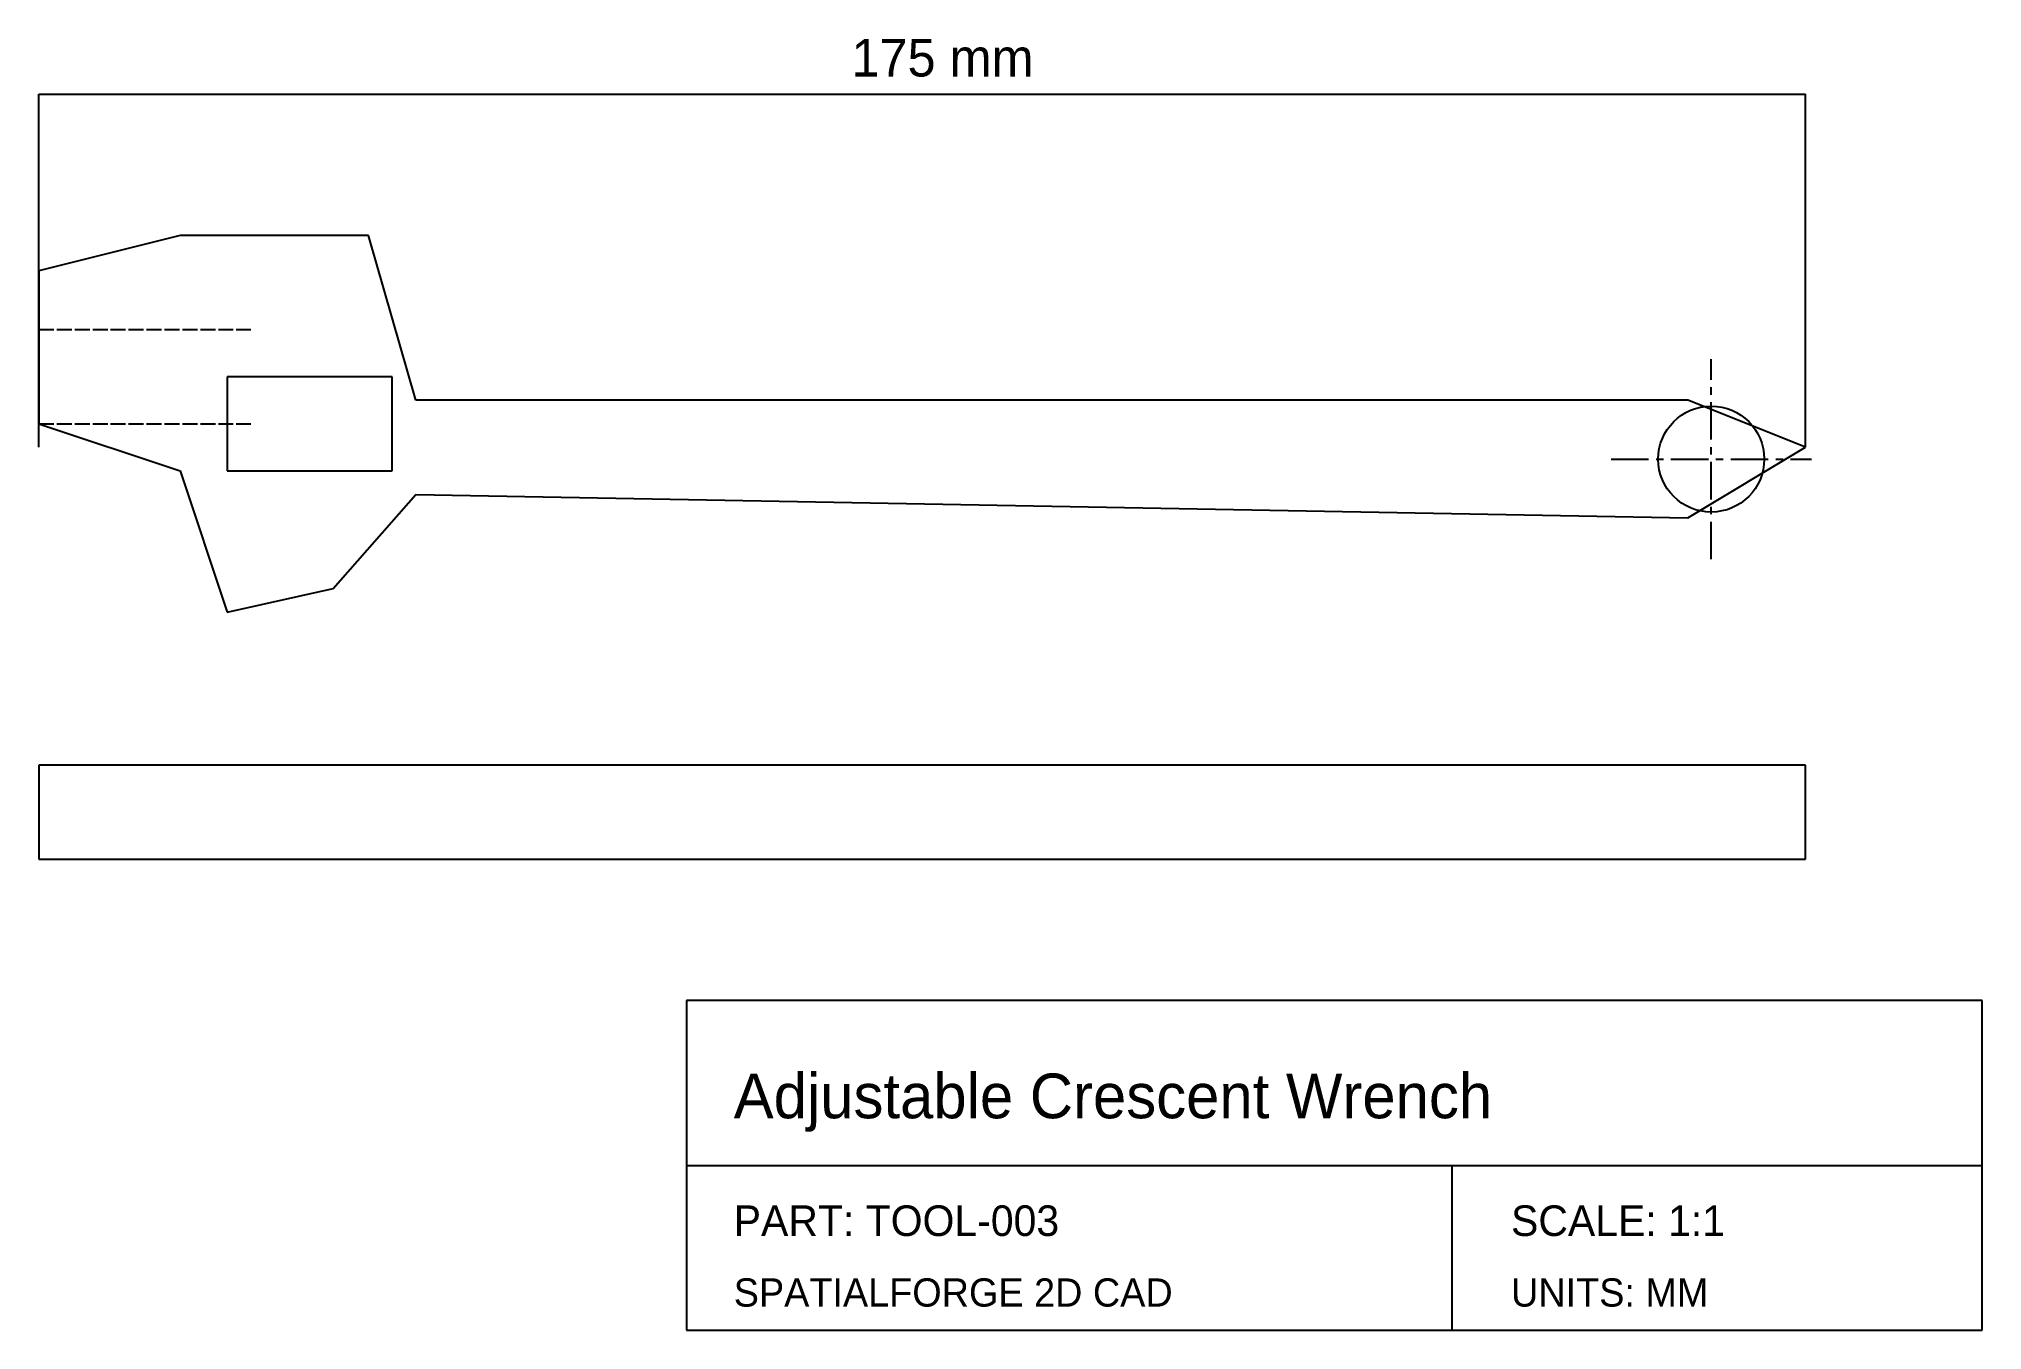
# Model space of a CAD drawing. Header units: millimetres. Extents: x 20 to 185, y -25 to 85.
import ezdxf

# ---------------------------------------------------------------- set-up
doc = ezdxf.new("R2010")
doc.units = ezdxf.units.MM
doc.linetypes.add('CENTER', pattern=[5.08, 3.175, -0.635, 0.635, -0.635])
doc.linetypes.add('DASHED', pattern=[1.524, 1.27, -0.254])
for name, color, linetype in [('CENTER', 1, 'CENTER'), ('DIM', 3, 'CONTINUOUS'), ('HIDDEN', 8, 'DASHED'), ('TITLE', 5, 'CONTINUOUS'), ('VISIBLE', 7, 'CONTINUOUS')]:
    doc.layers.add(name, color=color, linetype=linetype)

msp = doc.modelspace()

# ---------------------------------------------------------------- linework, layer by layer
at = {"layer": 'CENTER', "linetype": 'CENTER'}
for p, q in [((162, 40.5), (162, 57.5)), ((153.5, 49), (170.5, 49))]:
    msp.add_line(p, q, dxfattribs=at)
at = {"layer": 'DIM'}
for p, q in [((20, 50), (20, 80)), ((20, 80), (170, 80)), ((170, 50), (170, 80))]:
    msp.add_line(p, q, dxfattribs=at)
at = {"layer": 'HIDDEN', "linetype": 'DASHED'}
for p, q in [((20, 60), (38, 60)), ((20, 52), (38, 52))]:
    msp.add_line(p, q, dxfattribs=at)
at = {"layer": 'TITLE', "linetype": 'CONTINUOUS'}
for p, q in [((185, 3), (75, 3)), ((75, 3), (75, -25)), ((185, -25), (185, 3)), ((75, -25), (185, -25))]:
    msp.add_line(p, q, dxfattribs=at)
at = {"layer": 'TITLE'}
for p, q in [((75, -11), (185, -11)), ((140, -25), (140, -11))]:
    msp.add_line(p, q, dxfattribs=at)
at = {"layer": 'VISIBLE', "linetype": 'CONTINUOUS'}
for p, q in [((32, 68), (20, 65)), ((48, 68), (32, 68)), ((52, 54), (48, 68)), ((20, 65), (20, 52)), ((50, 56), (36, 56)), ((36, 56), (36, 48)), ((50, 48), (50, 56)), ((160, 54), (52, 54)), ((170, 50), (160, 54)), ((20, 52), (32, 48)), ((160, 44), (170, 50)), ((32, 48), (36, 36)), ((36, 48), (50, 48)), ((45, 38), (52, 46)), ((52, 46), (160, 44)), ((36, 36), (45, 38)), ((170, 23), (20, 23)), ((20, 23), (20, 15)), ((170, 15), (170, 23)), ((20, 15), (170, 15))]:
    msp.add_line(p, q, dxfattribs=at)
at = {"layer": 'VISIBLE'}
msp.add_circle((162, 49), 4.5, dxfattribs=at)

# ---------------------------------------------------------------- texts
at = {"layer": 'DIM'}
msp.add_text('175 mm', height=3.2, dxfattribs=at).set_placement((89, 81.5))
at = {"layer": 'TITLE'}
for s, height, p in [('Adjustable Crescent Wrench', 3.8, (79, -7)), ('PART: TOOL-003', 2.6, (79, -17)), ('SCALE: 1:1', 2.6, (145, -17)), ('SPATIALFORGE 2D CAD', 2.4, (79, -23)), ('UNITS: MM', 2.4, (145, -23))]:
    msp.add_text(s, height=height, dxfattribs=at).set_placement(p)

doc.saveas('drawing.dxf')
